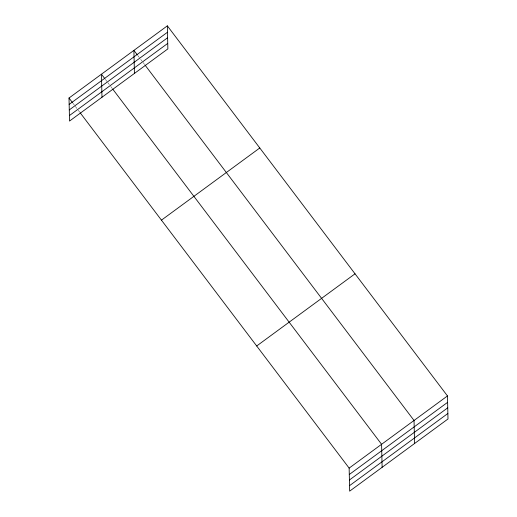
<?xml version="1.0" encoding="UTF-8"?>
<svg xmlns="http://www.w3.org/2000/svg" width="517" height="517" viewBox="0 0 517 517"><rect width="100%" height="100%" fill="white"/><g stroke="black" fill="none" stroke-linecap="round" stroke-linejoin="round"><path stroke-width="0.39" stroke-dasharray="2.58 1.94" d="M137.8 55.532L140.23 58.744M140.714 59.39L142.66 61.962M143.151 62.602L144.611 64.528M105.345 79.353L107.297 81.919M107.782 82.565L110.211 85.777M110.703 86.423L112.157 88.349M72.897 103.167L74.842 105.739M75.333 106.379L77.763 109.598M78.248 110.237L79.708 112.17"/><path stroke-width="0.78" d="M167.34 25.85L167.863 48.889L69.53 121.062L69.007 98.023L167.34 25.85L447.47 395.938L447.993 418.977L349.66 491.15L349.137 468.111L80.193 112.809M69.149 104.421L167.482 32.248M69.278 109.914L167.605 37.741M69.401 115.575L167.734 43.396M161.446 220.152L259.78 147.978M256.697 345.983L355.03 273.81M349.137 468.111L447.47 395.938M349.285 474.509L447.619 402.336M349.408 480.002L447.741 407.823M349.537 485.657L447.871 413.484M137.309 54.892L133.903 50.388L134.426 73.427M145.096 65.174L414.039 420.476L414.563 443.515M104.861 78.707L101.455 74.209L101.978 97.248M112.648 88.995L381.591 444.297L382.115 467.329M69.007 98.023L72.412 102.528"/></g></svg>
